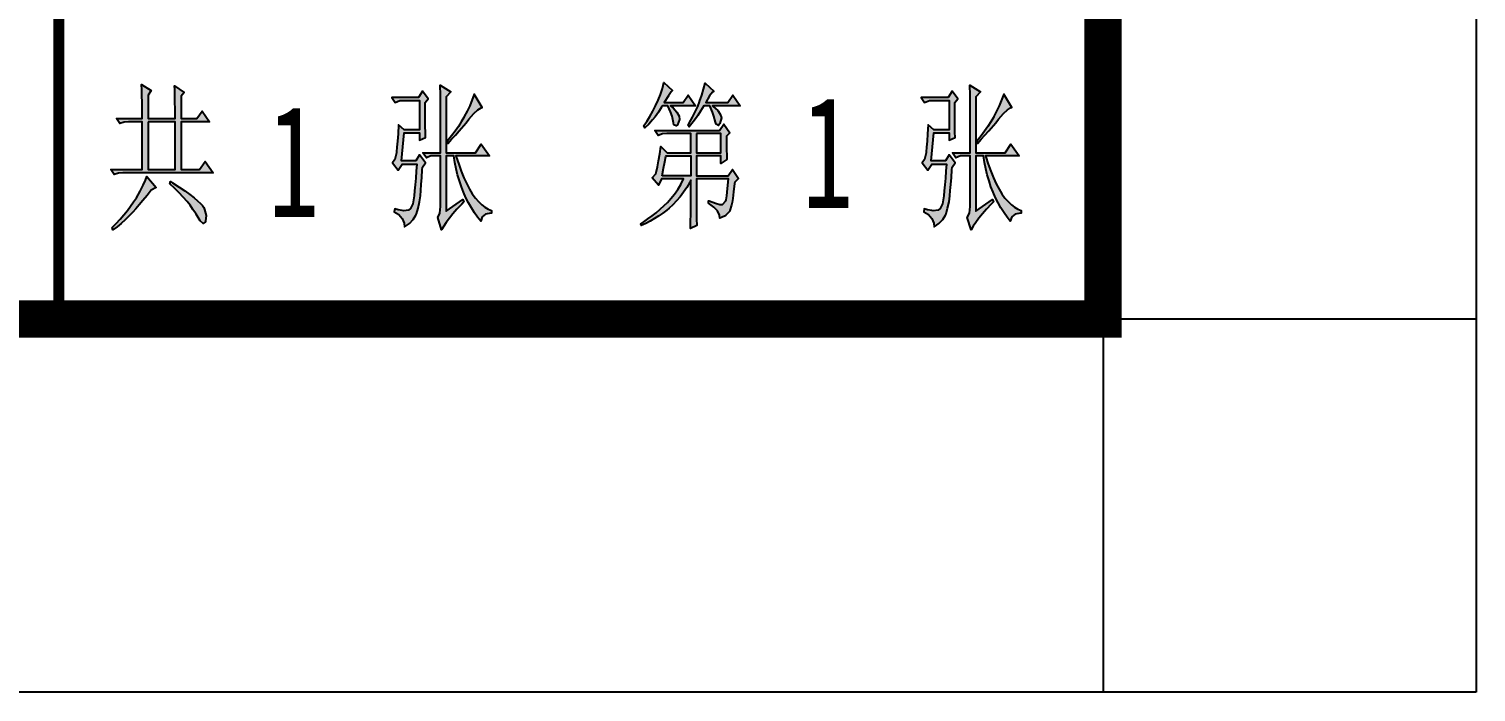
# Model space of a CAD drawing. Header units: millimetres. Extents: x -124780 to 1320, y -77622 to -18222.
# Drawn here: x -2560 to 1320, y -77622 to -75845 of the extents above; entities that cross this region are included whole.
import ezdxf

# ---------------------------------------------------------------- set-up
doc = ezdxf.new("R2010")
doc.units = ezdxf.units.MM
doc.header["$MEASUREMENT"] = 0
doc.layers.add('1', color=7, linetype='Continuous')
doc.layers.add('图框', color=4, linetype='Continuous')
doc.styles.add('宋体', font='', dxfattribs={"width": 0.7})
doc.styles.get('宋体').set_extended_font_data('SimSun')

msp = doc.modelspace()

# ---------------------------------------------------------------- hatches: boundary and pattern name
at = {"layer": '1'}
h = msp.add_hatch(color=7, dxfattribs=at)
h.paths.add_polyline_path([(-2232, -76276.7), (-2219.2, -76270.1), (-2243.9, -76240.2), (-2247.7, -76250.6), (-2253.4, -76263.9), (-2261.9, -76279.6), (-2271.9, -76297.1), (-2279.5, -76308.5), (-2287.5, -76319.9), (-2296.1, -76331.3), (-2305.6, -76343.1), (-2315.5, -76354.5), (-2326.4, -76365.9), (-2337.3, -76376.8), (-2335, -76383.4), (-2323.6, -76374.9), (-2312.7, -76365.9), (-2302.2, -76356.4), (-2281.8, -76336), (-2273.3, -76327), (-2264.3, -76316.6), (-2254.3, -76304.7), (-2243.4, -76290.9)])
h.paths.add_polyline_path([(-2100.2, -76312.3), (-2107.8, -76305.2), (-2117.2, -76297.6), (-2128.6, -76288.6), (-2141.9, -76279.1), (-2157.6, -76268.7), (-2175.1, -76257.3), (-2180.8, -76253.5), (-2182.2, -76260.1), (-2168.9, -76272.4), (-2157.1, -76284.3), (-2146.2, -76295.7), (-2136.2, -76307.1), (-2127.7, -76317.5), (-2120.6, -76328.4), (-2113.9, -76338.4), (-2112, -76341.7), (-2101.1, -76359.2), (-2093.1, -76366.4), (-2087.4, -76363), (-2086.4, -76360.2), (-2085, -76345), (-2089.3, -76328.4), (-2091.2, -76323.7), (-2094.5, -76318.5)])
h.paths.add_polyline_path([(-2095.9, -76065.2), (-2109.7, -76085.1), (-2151.9, -76085.1), (-2151.9, -76025.3), (-2143.8, -76015.4), (-2169.4, -75996.9), (-2168.9, -76007.3), (-2168.5, -76021.5), (-2168.5, -76039.6), (-2168, -76060.9), (-2168, -76085.1), (-2240.6, -76085.1), (-2240.6, -76022), (-2232, -76010.2), (-2258.1, -75993.5), (-2257.6, -76007.8), (-2257.2, -76023.9), (-2256.7, -76041.5), (-2256.7, -76085.1), (-2325.5, -76085.1), (-2316, -76098.4), (-2304.6, -76094.6), (-2292.7, -76093.6), (-2256.7, -76093.6), (-2256.7, -76221.7), (-2340.7, -76221.7), (-2331.2, -76235.4), (-2319.8, -76231.2), (-2307.9, -76230.2), (-2066.5, -76230.2), (-2087.8, -76200.4), (-2103, -76221.7), (-2151.9, -76221.7), (-2151.9, -76093.6), (-2076, -76093.6)])
h.paths.add_polyline_path([(-2168, -76093.6), (-2168, -76221.7), (-2240.6, -76221.7), (-2240.6, -76093.6)], flags=17)
h.paths.add_polyline_path([(-1553.8, -76123.5), (-1513, -76123.5), (-1513, -76143.4), (-1496.8, -76135.4), (-1496.8, -76121.6), (-1497.3, -76106), (-1497.8, -76088.4), (-1497.8, -76041.9), (-1489.7, -76032), (-1504.9, -76012), (-1515.3, -76028.6), (-1587.4, -76028.6), (-1578.4, -76041.9), (-1565.6, -76036.7), (-1513, -76036.7), (-1513, -76115.4), (-1553.8, -76115.4), (-1568.9, -76101.7), (-1570.4, -76125.9), (-1571.8, -76145.8), (-1573.2, -76161.9), (-1574.6, -76174.3), (-1574.6, -76177.1), (-1578.9, -76195.1), (-1585.1, -76203.7), (-1569.9, -76223.6), (-1559.5, -76207), (-1520.1, -76207), (-1521.5, -76226.4), (-1522.9, -76244.9), (-1524.4, -76262.5), (-1525.8, -76279.1), (-1527.2, -76291.9), (-1531, -76313.7), (-1536.7, -76326.5), (-1541.9, -76330.3), (-1555.2, -76332.7), (-1559.5, -76331.7), (-1570.4, -76329.8), (-1579.4, -76327), (-1580.8, -76335.1), (-1568, -76342.2), (-1559.5, -76352.6), (-1554.2, -76365.4), (-1552.8, -76375.4), (-1540, -76365.9), (-1530, -76355.5), (-1522.9, -76344.1), (-1521, -76340.3), (-1516.8, -76325.1), (-1513, -76308.5), (-1510.6, -76291.9), (-1509.7, -76277.7), (-1508.2, -76261.5), (-1506.8, -76243), (-1505.4, -76222.6), (-1504.9, -76215.1), (-1496.8, -76203.7), (-1513, -76181.9), (-1522.5, -76198.5), (-1560.9, -76198.5)])
h.paths.add_polyline_path([(-1440.9, -76026.8), (-1429, -76013.5), (-1457, -75995.4), (-1457, -76003.5), (-1456.5, -76013.9), (-1456.5, -76040.5), (-1456.1, -76057.1), (-1456.1, -76177.1), (-1503.5, -76177.1), (-1494.5, -76190.4), (-1482.6, -76185.2), (-1456.1, -76185.2), (-1456.1, -76320.4), (-1458, -76338.4), (-1464.1, -76350.2), (-1453.7, -76383.4), (-1448, -76373.9), (-1441.4, -76363.5), (-1432.8, -76352.1), (-1423.3, -76340.3), (-1412.4, -76327.9), (-1399.6, -76314.7), (-1393.9, -76308.5), (-1396.3, -76301.9), (-1440.9, -76333.6), (-1440.9, -76185.2), (-1421, -76185.2), (-1418.1, -76202.7), (-1414.8, -76219.8), (-1410.5, -76235.9), (-1405.8, -76252.1), (-1400.6, -76267.7), (-1394.9, -76282.4), (-1388.2, -76297.1), (-1381.6, -76310.9), (-1373.5, -76324.6), (-1365.5, -76337.4), (-1356.9, -76349.8), (-1348.4, -76360.2), (-1344.6, -76348.8), (-1335.6, -76341.2), (-1321.8, -76338.9), (-1319.5, -76338.4), (-1319.5, -76331.7), (-1328.5, -76327.9), (-1337.5, -76322.7), (-1346, -76316.1), (-1354.6, -76307.5), (-1363.1, -76298.1), (-1371.2, -76286.7), (-1378.7, -76273.9), (-1386.3, -76259.6), (-1393.9, -76244), (-1401, -76226.4), (-1407.7, -76207.5), (-1414.3, -76187.5), (-1415.3, -76185.2), (-1325.1, -76185.2), (-1347.4, -76153.4), (-1362.6, -76177.1), (-1440.9, -76177.1)])
h.paths.add_polyline_path([(-1365.9, -76020.1), (-1378.3, -76050.5), (-1385.4, -76065.2), (-1393, -76079.9), (-1393.9, -76081.8), (-1401, -76094.1), (-1408.6, -76106), (-1417.6, -76118.8), (-1427.1, -76131.6), (-1438.5, -76145.5), (-1437.1, -76152), (-1426.6, -76140.6), (-1416.7, -76129.2), (-1406.7, -76118.3), (-1387.8, -76096.5), (-1380.2, -76087), (-1366.9, -76071.8), (-1356, -76061.4), (-1347.9, -76056.2), (-1345.1, -76055.2)], flags=17)
h.paths.add_polyline_path([(-845.6, -76024.4), (-837.6, -76013.5), (-834.2, -76010.2), (-857.5, -75988.8), (-861.7, -76004.5), (-867, -76020.6), (-873.1, -76035.8), (-879.8, -76050.5), (-887.4, -76065.6), (-895.4, -76079.9), (-903.5, -76092.7), (-911.1, -76103.6), (-908.7, -76110.2), (-897.8, -76099.8), (-888.3, -76088.9), (-880.7, -76080.3), (-872.2, -76067.5), (-863.6, -76054.3), (-861.3, -76050.5), (-847, -76050.5), (-839.9, -76066.6), (-835.7, -76078.5), (-831.4, -76096.5), (-830.9, -76101.7), (-824.3, -76104.5), (-821.4, -76101.7), (-815.7, -76087.9), (-816.7, -76078.5), (-822.8, -76067.5), (-832.8, -76056.6), (-839.9, -76050.5), (-772.6, -76050.5), (-792.5, -76022), (-806.2, -76041.9), (-856.5, -76041.9)])
h.paths.add_polyline_path([(-672.5, -76022), (-686.2, -76041.9), (-745.5, -76041.9), (-735.6, -76024.4), (-727, -76014.4), (-723.7, -76012), (-747, -75990.2), (-751.2, -76005.9), (-756, -76022), (-761.7, -76039.1), (-762.1, -76040), (-766.9, -76052.8), (-773.5, -76066.6), (-781.1, -76081.3), (-790.1, -76097), (-793.4, -76101.7), (-790.1, -76106.9), (-778.7, -76093.6), (-770.2, -76082.2), (-766.9, -76077), (-759.3, -76065.2), (-750.3, -76050.5), (-734.1, -76050.5), (-727, -76068), (-723.7, -76078.5), (-719.4, -76095.1), (-717.5, -76100.3), (-711.4, -76104.1), (-707.1, -76098.4), (-703.3, -76082.7), (-706.2, -76073.7), (-713.3, -76063.7), (-725.1, -76052.4), (-727, -76050.5), (-652.6, -76050.5)])
h.paths.add_polyline_path([(-689.6, -76168.1), (-689.6, -76132), (-680.6, -76123.5), (-696.7, -76100.3), (-708.5, -76116.9), (-882.1, -76116.9), (-872.6, -76130.2), (-861.3, -76126.4), (-849.4, -76125.4), (-785.4, -76125.4), (-785.4, -76177.1), (-848.5, -76177.1), (-866, -76160), (-868.4, -76180), (-871.7, -76198), (-874.5, -76214.6), (-877.9, -76229.8), (-878.8, -76233.6), (-889.3, -76243.5), (-871.7, -76263.4), (-863.6, -76246.8), (-805.3, -76246.8), (-812.4, -76261.5), (-820.5, -76274.8), (-829, -76287.6), (-838.5, -76299), (-848, -76309.9), (-856.5, -76318.5), (-878.3, -76337.4), (-889.3, -76346), (-900.2, -76354), (-911.1, -76361.6), (-919.6, -76366.8), (-918.2, -76372.1), (-905.9, -76365.9), (-894, -76359.7), (-882.6, -76353.1), (-871.2, -76346), (-860.3, -76338.4), (-849.4, -76330.3), (-843.7, -76325.1), (-833.3, -76316.1), (-823.3, -76305.6), (-813.8, -76294.7), (-804.8, -76282.4), (-796.3, -76269.6), (-788.2, -76255.8), (-785.4, -76250.2), (-785.4, -76342.6), (-785.9, -76359.7), (-786.3, -76375.4), (-786.3, -76380.1), (-769.2, -76372.1), (-769.7, -76353.6), (-770.2, -76336), (-770.2, -76246.8), (-683.9, -76246.8), (-686.7, -76272.9), (-688.6, -76291.9), (-690.5, -76303.3), (-691, -76305.2), (-700, -76315.1), (-707.1, -76315.1), (-719, -76311.8), (-736, -76305.6), (-737.5, -76305.2), (-737.5, -76311.8), (-723.2, -76322.2), (-713.8, -76332.7), (-708.1, -76344.1), (-707.1, -76352.1), (-694.8, -76346.4), (-691, -76343.6), (-681, -76333.2), (-680.6, -76331.7), (-675.8, -76317), (-674.4, -76310.4), (-673, -76299), (-670.6, -76281.9), (-668.2, -76259.2), (-667.7, -76255.4), (-657.3, -76245.4), (-673.4, -76221.7), (-685.3, -76238.8), (-770.2, -76238.8), (-770.2, -76185.2), (-704.7, -76185.2), (-704.7, -76205.1), (-688.6, -76195.1), (-689.1, -76184.2)])
h.paths.add_polyline_path([(-704.7, -76177.1), (-770.2, -76177.1), (-770.2, -76125.4), (-704.7, -76125.4)], flags=16)
h.paths.add_polyline_path([(-785.4, -76185.2), (-785.4, -76238.8), (-862.2, -76238.8), (-858.9, -76218.4), (-855.1, -76201.3), (-852, -76185.2)], flags=16)
h.paths.add_polyline_path([(-76.8, -76203.7), (-92.9, -76181.9), (-102.4, -76198.5), (-140.8, -76198.5), (-133.7, -76123.5), (-92.9, -76123.5), (-92.9, -76143.4), (-76.8, -76135.4), (-77.2, -76121.6), (-77.2, -76106), (-77.7, -76088.4), (-77.7, -76041.9), (-69.6, -76032), (-84.8, -76012), (-95.2, -76028.6), (-167.3, -76028.6), (-158.3, -76041.9), (-145.5, -76036.7), (-92.9, -76036.7), (-92.9, -76115.4), (-133.7, -76115.4), (-148.8, -76101.7), (-150.3, -76125.9), (-151.7, -76145.8), (-153.1, -76161.9), (-154.5, -76174.3), (-154.5, -76177.1), (-158.8, -76195.1), (-165, -76203.7), (-149.8, -76223.6), (-139.4, -76207), (-100, -76207), (-101.4, -76226.4), (-102.8, -76244.9), (-104.3, -76262.5), (-105.7, -76279.1), (-107.1, -76291.9), (-110.9, -76313.7), (-116.6, -76326.5), (-122.3, -76330.3), (-135.1, -76332.7), (-139.4, -76331.7), (-150.3, -76329.8), (-159.3, -76327), (-160.7, -76335.1), (-147.9, -76342.2), (-139.4, -76352.6), (-134.1, -76365.4), (-132.7, -76375.4), (-119.9, -76365.9), (-110, -76355.5), (-102.8, -76344.1), (-100.9, -76340.3), (-96.7, -76325.1), (-92.9, -76308.5), (-90.5, -76291.9), (-89.6, -76277.7), (-88.1, -76261.5), (-86.7, -76243), (-85.3, -76222.6), (-84.8, -76215.1)])
h.paths.add_polyline_path([(72.2, -76056.2), (75, -76055.2), (54.2, -76020.1), (41.8, -76050.5), (34.7, -76065.2), (27.1, -76079.9), (26.2, -76081.8), (19.1, -76094.1), (11.5, -76106), (2.5, -76118.8), (-7, -76131.6), (-18.4, -76145.5), (-17, -76152), (-6.6, -76140.6), (3.4, -76129.2), (13.4, -76118.3), (32.3, -76096.5), (39.9, -76087), (53.2, -76071.8), (64.1, -76061.4)], flags=17)
h.paths.add_polyline_path([(48.9, -76286.7), (41.4, -76273.9), (33.8, -76259.6), (26.2, -76244), (19.1, -76226.4), (12.4, -76207.5), (5.8, -76187.5), (4.8, -76185.2), (95, -76185.2), (72.7, -76153.4), (57.5, -76177.1), (-20.8, -76177.1), (-20.8, -76026.8), (-8.9, -76013.5), (-36.9, -75995.4), (-36.9, -76003.5), (-36.4, -76013.9), (-36.4, -76040.5), (-36, -76057.1), (-36, -76177.1), (-83.4, -76177.1), (-74.4, -76190.4), (-62.5, -76185.2), (-36, -76185.2), (-36, -76320.4), (-37.9, -76338.4), (-44, -76350.2), (-33.6, -76383.4), (-27.9, -76373.9), (-21.3, -76363.5), (-13.2, -76352.1), (-3.2, -76340.3), (7.7, -76327.9), (20, -76314.7), (26.2, -76308.5), (23.8, -76301.9), (-20.8, -76333.6), (-20.8, -76185.2), (-0.9, -76185.2), (2, -76202.7), (5.3, -76219.8), (9.6, -76235.9), (14.3, -76252.1), (19.5, -76267.7), (25.2, -76282.4), (31.9, -76297.1), (38.5, -76310.9), (46.1, -76324.6), (54.6, -76337.4), (63.2, -76349.8), (71.2, -76360.2), (75.5, -76348.8), (84.5, -76341.2), (98.3, -76338.9), (100.6, -76338.4), (100.6, -76331.7), (91.6, -76327.9), (82.6, -76322.7), (74.1, -76316.1), (65.5, -76307.5), (57, -76298.1)])

# ---------------------------------------------------------------- linework, layer by layer
at = {"lineweight": 0}
msp.add_line((320.2, -76622.2), (-17647, -76622.2), dxfattribs=at)
at = {"linetype": 'Continuous', "const_width": 100}
msp.add_lwpolyline([(-122279.8, -19222.2), (320.2, -19222.2), (320.2, -76622.2), (-122279.8, -76622.2)], close=True, dxfattribs=at)
at = {"layer": '1', "color": 7, "const_width": 50}
for points in [[(-17679.8, -76622.2), (320.2, -76622.2), (320.2, -60622.2), (-17679.8, -60622.2)], [(-17679.8, -70822.2), (320.2, -70822.2), (320.2, -76622.2), (-17679.8, -76622.2)]]:
    msp.add_lwpolyline(points, close=True, dxfattribs=at)
at = {"layer": '1', "color": 7, "const_width": 30}
msp.add_lwpolyline([(-2479.8, -73422.2), (-2479.8, -76622.2)], dxfattribs=at)
at = {"layer": '1', "color": 7}
for points in [[(-2168.5, -76039.6), (-2168.5, -76021.5), (-2168.9, -76007.3), (-2169.4, -75996.9), (-2143.8, -76015.4), (-2151.9, -76025.3), (-2151.9, -76085.1), (-2109.7, -76085.1), (-2095.9, -76065.2), (-2076, -76093.6), (-2151.9, -76093.6), (-2151.9, -76221.7), (-2103, -76221.7), (-2087.8, -76200.4), (-2066.5, -76230.2), (-2307.9, -76230.2), (-2319.8, -76231.2), (-2331.2, -76235.4), (-2340.7, -76221.7), (-2256.7, -76221.7), (-2256.7, -76093.6), (-2292.7, -76093.6), (-2304.6, -76094.6), (-2316, -76098.4), (-2325.5, -76085.1), (-2256.7, -76085.1), (-2256.7, -76041.5), (-2257.2, -76023.9), (-2257.6, -76007.8), (-2258.1, -75993.5), (-2232, -76010.2), (-2240.6, -76022), (-2240.6, -76085.1), (-2168, -76085.1), (-2168, -76060.9)], [(-1559.5, -76352.6), (-1554.2, -76365.4), (-1552.8, -76375.4), (-1540, -76365.9), (-1530, -76355.5), (-1522.9, -76344.1), (-1521, -76340.3), (-1516.8, -76325.1), (-1513, -76308.5), (-1510.6, -76291.9), (-1509.7, -76277.7), (-1508.2, -76261.5), (-1506.8, -76243), (-1505.4, -76222.6), (-1504.9, -76215.1), (-1496.8, -76203.7), (-1513, -76181.9), (-1522.5, -76198.5), (-1560.9, -76198.5), (-1553.8, -76123.5), (-1513, -76123.5), (-1513, -76143.4), (-1496.8, -76135.4), (-1496.8, -76121.6), (-1497.3, -76106), (-1497.8, -76088.4), (-1497.8, -76041.9), (-1489.7, -76032), (-1504.9, -76012), (-1515.3, -76028.6), (-1587.4, -76028.6), (-1578.4, -76041.9), (-1565.6, -76036.7), (-1513, -76036.7), (-1513, -76115.4), (-1553.8, -76115.4), (-1568.9, -76101.7), (-1570.4, -76125.9), (-1571.8, -76145.8), (-1573.2, -76161.9), (-1574.6, -76174.3), (-1574.6, -76177.1), (-1578.9, -76195.1), (-1585.1, -76203.7), (-1569.9, -76223.6), (-1559.5, -76207), (-1520.1, -76207), (-1521.5, -76226.4), (-1522.9, -76244.9), (-1524.4, -76262.5), (-1525.8, -76279.1), (-1527.2, -76291.9), (-1531, -76313.7), (-1536.7, -76326.5), (-1541.9, -76330.3), (-1555.2, -76332.7), (-1559.5, -76331.7), (-1570.4, -76329.8), (-1579.4, -76327), (-1580.8, -76335.1), (-1568, -76342.2)], [(-1381.6, -76310.9), (-1388.2, -76297.1), (-1394.9, -76282.4), (-1400.6, -76267.7), (-1405.8, -76252.1), (-1410.5, -76235.9), (-1414.8, -76219.8), (-1418.1, -76202.7), (-1421, -76185.2), (-1440.9, -76185.2), (-1440.9, -76333.6), (-1396.3, -76301.9), (-1393.9, -76308.5), (-1399.6, -76314.7), (-1412.4, -76327.9), (-1423.3, -76340.3), (-1432.8, -76352.1), (-1441.4, -76363.5), (-1448, -76373.9), (-1453.7, -76383.4), (-1464.1, -76350.2), (-1458, -76338.4), (-1456.1, -76320.4), (-1456.1, -76185.2), (-1482.6, -76185.2), (-1494.5, -76190.4), (-1503.5, -76177.1), (-1456.1, -76177.1), (-1456.1, -76057.1), (-1456.5, -76040.5), (-1456.5, -76013.9), (-1457, -76003.5), (-1457, -75995.4), (-1429, -76013.5), (-1440.9, -76026.8), (-1440.9, -76177.1), (-1362.6, -76177.1), (-1347.4, -76153.4), (-1325.1, -76185.2), (-1415.3, -76185.2), (-1414.3, -76187.5), (-1407.7, -76207.5), (-1401, -76226.4), (-1393.9, -76244), (-1386.3, -76259.6), (-1378.7, -76273.9), (-1371.2, -76286.7), (-1363.1, -76298.1), (-1354.6, -76307.5), (-1346, -76316.1), (-1337.5, -76322.7), (-1328.5, -76327.9), (-1319.5, -76331.7), (-1319.5, -76338.4), (-1321.8, -76338.9), (-1335.6, -76341.2), (-1344.6, -76348.8), (-1348.4, -76360.2), (-1356.9, -76349.8), (-1365.5, -76337.4), (-1373.5, -76324.6)], [(-897.8, -76099.8), (-908.7, -76110.2), (-911.1, -76103.6), (-903.5, -76092.7), (-895.4, -76079.9), (-887.4, -76065.6), (-879.8, -76050.5), (-873.1, -76035.8), (-867, -76020.6), (-861.7, -76004.5), (-857.5, -75988.8), (-834.2, -76010.2), (-837.6, -76013.5), (-845.6, -76024.4), (-856.5, -76041.9), (-806.2, -76041.9), (-792.5, -76022), (-772.6, -76050.5), (-839.9, -76050.5), (-832.8, -76056.6), (-822.8, -76067.5), (-816.7, -76078.5), (-815.7, -76087.9), (-821.4, -76101.7), (-824.3, -76104.5), (-830.9, -76101.7), (-831.4, -76096.5), (-835.7, -76078.5), (-839.9, -76066.6), (-847, -76050.5), (-861.3, -76050.5), (-863.6, -76054.3), (-872.2, -76067.5), (-880.7, -76080.3), (-888.3, -76088.9)], [(-793.4, -76101.7), (-790.1, -76097), (-781.1, -76081.3), (-773.5, -76066.6), (-766.9, -76052.8), (-762.1, -76040), (-761.7, -76039.1), (-756, -76022), (-751.2, -76005.9), (-747, -75990.2), (-723.7, -76012), (-727, -76014.4), (-735.6, -76024.4), (-745.5, -76041.9), (-686.2, -76041.9), (-672.5, -76022), (-652.6, -76050.5), (-727, -76050.5), (-725.1, -76052.4), (-713.3, -76063.7), (-706.2, -76073.7), (-703.3, -76082.7), (-707.1, -76098.4), (-711.4, -76104.1), (-717.5, -76100.3), (-719.4, -76095.1), (-723.7, -76078.5), (-727, -76068), (-734.1, -76050.5), (-750.3, -76050.5), (-759.3, -76065.2), (-766.9, -76077), (-770.2, -76082.2), (-778.7, -76093.6), (-790.1, -76106.9)], [(-139.4, -76352.6), (-134.1, -76365.4), (-132.7, -76375.4), (-119.9, -76365.9), (-110, -76355.5), (-102.8, -76344.1), (-100.9, -76340.3), (-96.7, -76325.1), (-92.9, -76308.5), (-90.5, -76291.9), (-89.6, -76277.7), (-88.1, -76261.5), (-86.7, -76243), (-85.3, -76222.6), (-84.8, -76215.1), (-76.8, -76203.7), (-92.9, -76181.9), (-102.4, -76198.5), (-140.8, -76198.5), (-133.7, -76123.5), (-92.9, -76123.5), (-92.9, -76143.4), (-76.8, -76135.4), (-77.2, -76121.6), (-77.2, -76106), (-77.7, -76088.4), (-77.7, -76041.9), (-69.6, -76032), (-84.8, -76012), (-95.2, -76028.6), (-167.3, -76028.6), (-158.3, -76041.9), (-145.5, -76036.7), (-92.9, -76036.7), (-92.9, -76115.4), (-133.7, -76115.4), (-148.8, -76101.7), (-150.3, -76125.9), (-151.7, -76145.8), (-153.1, -76161.9), (-154.5, -76174.3), (-154.5, -76177.1), (-158.8, -76195.1), (-165, -76203.7), (-149.8, -76223.6), (-139.4, -76207), (-100, -76207), (-101.4, -76226.4), (-102.8, -76244.9), (-104.3, -76262.5), (-105.7, -76279.1), (-107.1, -76291.9), (-110.9, -76313.7), (-116.6, -76326.5), (-122.3, -76330.3), (-135.1, -76332.7), (-139.4, -76331.7), (-150.3, -76329.8), (-159.3, -76327), (-160.7, -76335.1), (-147.9, -76342.2)], [(38.5, -76310.9), (31.9, -76297.1), (25.2, -76282.4), (19.5, -76267.7), (14.3, -76252.1), (9.6, -76235.9), (5.3, -76219.8), (2, -76202.7), (-0.9, -76185.2), (-20.8, -76185.2), (-20.8, -76333.6), (23.8, -76301.9), (26.2, -76308.5), (20, -76314.7), (7.7, -76327.9), (-3.2, -76340.3), (-13.2, -76352.1), (-21.3, -76363.5), (-27.9, -76373.9), (-33.6, -76383.4), (-44, -76350.2), (-37.9, -76338.4), (-36, -76320.4), (-36, -76185.2), (-62.5, -76185.2), (-74.4, -76190.4), (-83.4, -76177.1), (-36, -76177.1), (-36, -76057.1), (-36.4, -76040.5), (-36.4, -76013.9), (-36.9, -76003.5), (-36.9, -75995.4), (-8.9, -76013.5), (-20.8, -76026.8), (-20.8, -76177.1), (57.5, -76177.1), (72.7, -76153.4), (95, -76185.2), (4.8, -76185.2), (5.8, -76187.5), (12.4, -76207.5), (19.1, -76226.4), (26.2, -76244), (33.8, -76259.6), (41.4, -76273.9), (48.9, -76286.7), (57, -76298.1), (65.5, -76307.5), (74.1, -76316.1), (82.6, -76322.7), (91.6, -76327.9), (100.6, -76331.7), (100.6, -76338.4), (98.3, -76338.9), (84.5, -76341.2), (75.5, -76348.8), (71.2, -76360.2), (63.2, -76349.8), (54.6, -76337.4), (46.1, -76324.6)], [(-1406.7, -76118.3), (-1387.8, -76096.5), (-1380.2, -76087), (-1366.9, -76071.8), (-1356, -76061.4), (-1347.9, -76056.2), (-1345.1, -76055.2), (-1365.9, -76020.1), (-1378.3, -76050.5), (-1385.4, -76065.2), (-1393, -76079.9), (-1393.9, -76081.8), (-1401, -76094.1), (-1408.6, -76106), (-1417.6, -76118.8), (-1427.1, -76131.6), (-1437.6, -76144.4), (-1438.5, -76145.3), (-1437.1, -76152), (-1426.6, -76140.6), (-1416.7, -76129.2)], [(13.4, -76118.3), (32.3, -76096.5), (39.9, -76087), (53.2, -76071.8), (64.1, -76061.4), (72.2, -76056.2), (75, -76055.2), (54.2, -76020.1), (41.8, -76050.5), (34.7, -76065.2), (27.1, -76079.9), (26.2, -76081.8), (19.1, -76094.1), (11.5, -76106), (2.5, -76118.8), (-7, -76131.6), (-17.5, -76144.4), (-18.4, -76145.3), (-17, -76152), (-6.6, -76140.6), (3.4, -76129.2)], [(-2240.6, -76093.6), (-2240.6, -76221.7), (-2168, -76221.7), (-2168, -76093.6)], [(-770.2, -76336), (-769.7, -76353.6), (-769.2, -76372.1), (-786.3, -76380.1), (-786.3, -76375.4), (-785.9, -76359.7), (-785.4, -76342.6), (-785.4, -76250.2), (-788.2, -76255.8), (-796.3, -76269.6), (-804.8, -76282.4), (-813.8, -76294.7), (-823.3, -76305.6), (-833.3, -76316.1), (-843.7, -76325.1), (-849.4, -76330.3), (-860.3, -76338.4), (-871.2, -76346), (-882.6, -76353.1), (-894, -76359.7), (-905.9, -76365.9), (-918.2, -76372.1), (-919.6, -76366.8), (-911.1, -76361.6), (-900.2, -76354), (-889.3, -76346), (-878.3, -76337.4), (-856.5, -76318.5), (-848, -76309.9), (-838.5, -76299), (-829, -76287.6), (-820.5, -76274.8), (-812.4, -76261.5), (-805.3, -76246.8), (-863.6, -76246.8), (-871.7, -76263.4), (-889.3, -76243.5), (-878.8, -76233.6), (-877.9, -76229.8), (-874.5, -76214.6), (-871.7, -76198), (-868.4, -76180), (-866, -76160), (-848.5, -76177.1), (-785.4, -76177.1), (-785.4, -76125.4), (-849.4, -76125.4), (-861.3, -76126.4), (-872.6, -76130.2), (-882.1, -76116.9), (-708.5, -76116.9), (-696.7, -76100.3), (-680.6, -76123.5), (-689.6, -76132), (-689.6, -76168.1), (-689.1, -76184.2), (-688.6, -76195.1), (-704.7, -76205.1), (-704.7, -76185.2), (-770.2, -76185.2), (-770.2, -76238.8), (-685.3, -76238.8), (-673.4, -76221.7), (-657.3, -76245.4), (-667.7, -76255.4), (-668.2, -76259.2), (-670.6, -76281.9), (-673, -76299), (-674.4, -76310.4), (-675.8, -76317), (-680.6, -76331.7), (-681, -76333.2), (-691, -76343.6), (-694.8, -76346.4), (-707.1, -76352.1), (-708.1, -76344.1), (-713.8, -76332.7), (-723.2, -76322.2), (-737.5, -76311.8), (-737.5, -76305.2), (-736, -76305.6), (-719, -76311.8), (-707.1, -76315.1), (-700, -76315.1), (-691, -76305.2), (-690.5, -76303.3), (-688.6, -76291.9), (-686.7, -76272.9), (-683.9, -76246.8), (-770.2, -76246.8)], [(-770.2, -76125.4), (-770.2, -76177.1), (-704.7, -76177.1), (-704.7, -76125.4)], [(-862.2, -76238.8), (-858.9, -76218.4), (-855.1, -76201.3), (-852.3, -76186.6), (-851.8, -76185.2), (-785.4, -76185.2), (-785.4, -76238.8)], [(-2281.8, -76336), (-2302.2, -76356.4), (-2312.7, -76365.9), (-2323.6, -76374.9), (-2335, -76383.4), (-2337.3, -76376.8), (-2326.4, -76365.9), (-2315.5, -76354.5), (-2305.6, -76343.1), (-2296.1, -76331.3), (-2287.5, -76319.9), (-2279.5, -76308.5), (-2271.9, -76297.1), (-2261.9, -76279.6), (-2253.4, -76263.9), (-2247.7, -76250.6), (-2243.9, -76240.2), (-2219.2, -76270.1), (-2232, -76276.7), (-2243.4, -76290.9), (-2254.3, -76304.7), (-2264.3, -76316.6), (-2273.3, -76327)], [(-2120.6, -76328.4), (-2127.7, -76317.5), (-2136.2, -76307.1), (-2146.2, -76295.7), (-2157.1, -76284.3), (-2168.9, -76272.4), (-2182.2, -76260.1), (-2180.8, -76253.5), (-2175.1, -76257.3), (-2157.6, -76268.7), (-2141.9, -76279.1), (-2128.6, -76288.6), (-2117.2, -76297.6), (-2107.8, -76305.2), (-2100.2, -76312.3), (-2094.5, -76318.5), (-2091.2, -76323.7), (-2089.3, -76328.4), (-2085, -76345), (-2086.4, -76360.2), (-2087.4, -76363), (-2093.1, -76366.4), (-2101.1, -76359.2), (-2112, -76341.7), (-2113.9, -76338.4)]]:
    msp.add_lwpolyline(points, close=True, dxfattribs=at)
at = {"layer": '图框'}
for p, q in [((1320.2, -18222.2), (1320.2, -77622.2)), ((320.2, -47922.2), (320.2, -76622.2)), ((320.2, -47922.2), (320.2, -76622.2)), ((320.2, -47922.2), (320.2, -76622.2)), ((320.2, -47922.2), (320.2, -76622.2)), ((320.2, -51781.7), (320.2, -76622.2)), ((320.2, -76622.2), (320.2, -77622.2)), ((320.2, -76622.2), (1320.2, -76622.2)), ((1320.2, -77622.2), (-124779.8, -77622.2))]:
    msp.add_line(p, q, dxfattribs=at)
at = {"layer": '图框', "color": 1}
for p, q in [((320.2, -19222.2), (320.2, -76622.2)), ((320.2, -76622.2), (-122279.8, -76622.2))]:
    msp.add_line(p, q, dxfattribs=at)

# ---------------------------------------------------------------- texts
at = {"linetype": 'Continuous', "style": '宋体', "width": 0.67}
for p in [(-486.3, -76325.2), (-1918.2, -76349.2)]:
    msp.add_text('1', height=300, dxfattribs=at).set_placement(p)

doc.saveas('drawing.dxf')
